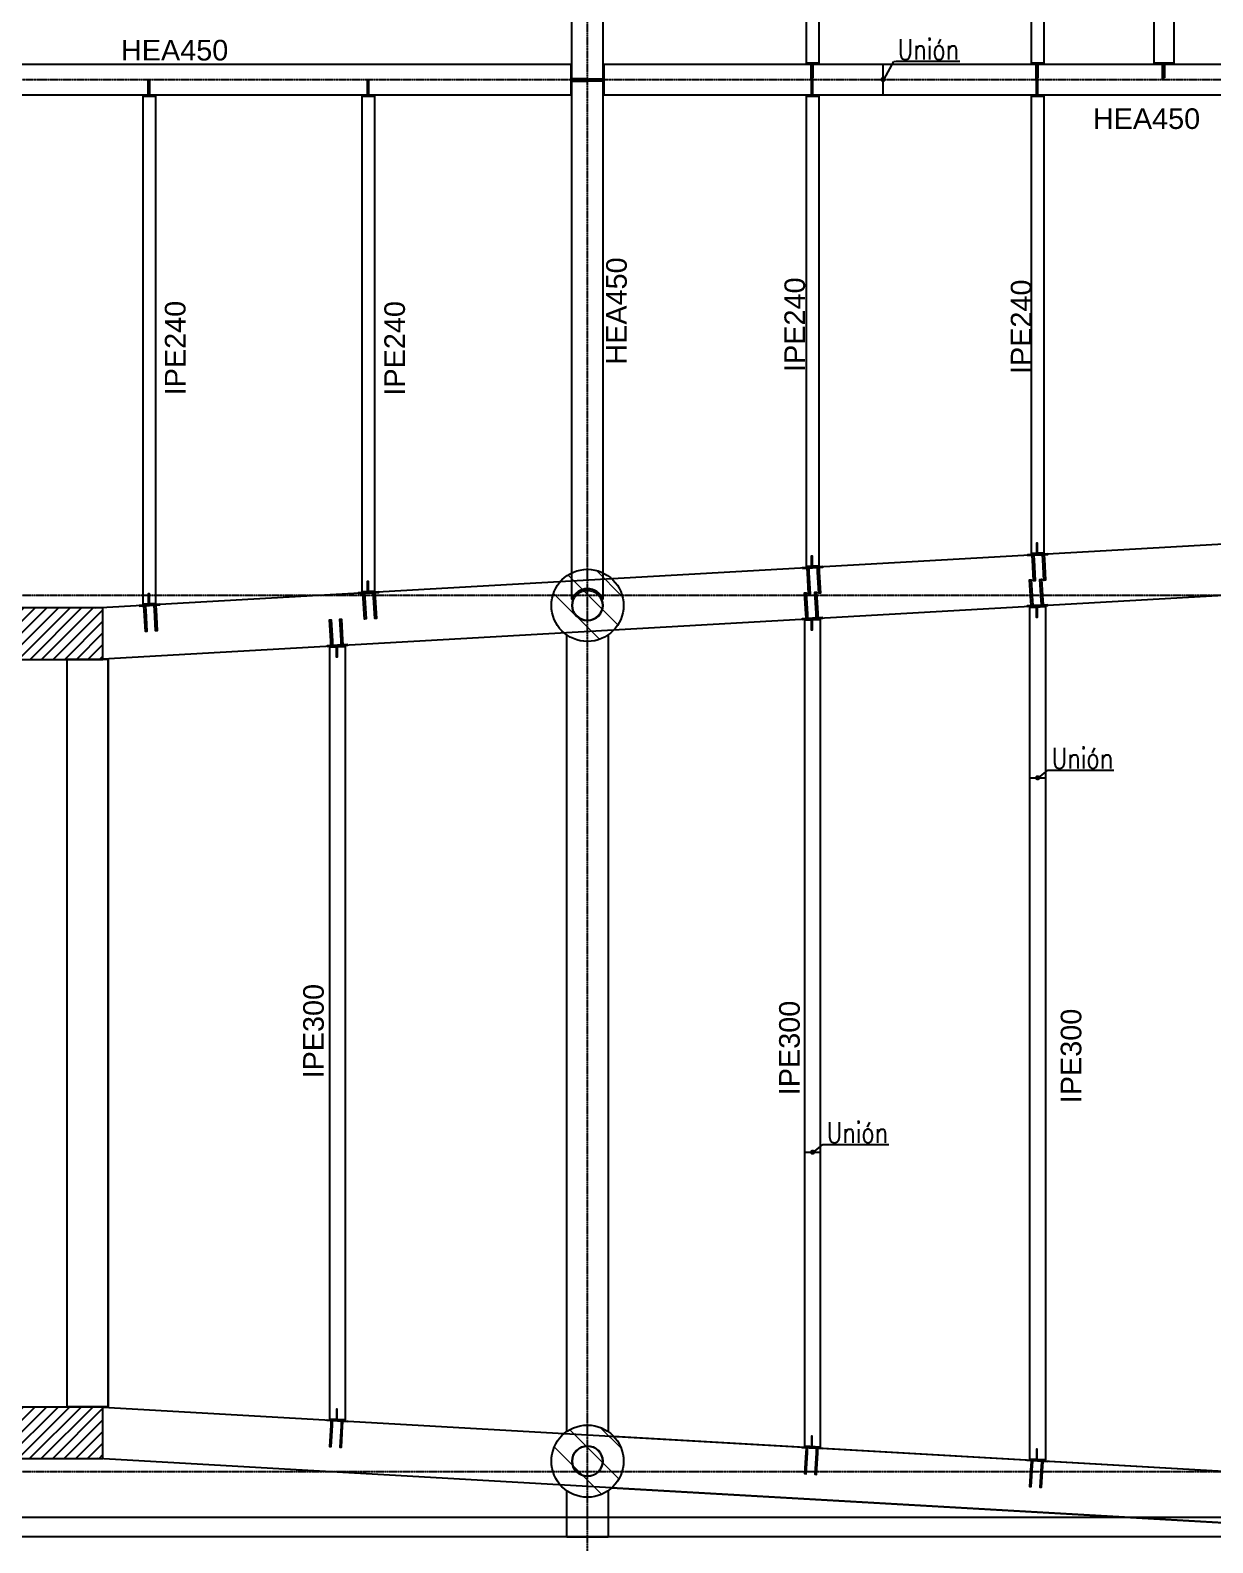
# Model space of a CAD drawing. Header units: millimetres. Extents: x -12345 to 95575, y -14368 to 31862.
# Drawn here: x 45595 to 57066, y 7809 to 22478 of the extents above; entities that cross this region are included whole.
import ezdxf
from ezdxf.enums import TextEntityAlignment as Align

# ---------------------------------------------------------------- set-up
doc = ezdxf.new("R2010")
doc.units = ezdxf.units.MM
doc.header["$LTSCALE"] = 0.95
doc.linetypes.add('DXK_LINE_DOT3', pattern=[5.9187, 2.979, -0.9799, 0.9799, -0.9799])
for name, color, linetype, lineweight in [('E_COLUMNAS', 1, 'Continuous', 18), ('E_COLUMNAS-1', 1, 'Continuous', 25), ('E_TEXTO', 3, 'Continuous', 9), ('E_VIGAS-1', 254, 'Continuous', 25)]:
    doc.layers.add(name, color=color, linetype=linetype, lineweight=lineweight)
for name, color, linetype in [('HCB-ACH_PANT', 253, 'Continuous'), ('HCB-EJES', 1, 'Continuous'), ('HCB-PLATINAS', 5, 'Continuous'), ('HCB_PANTALLAS', 6, 'Continuous'), ('HCB_VIGAS', 4, 'Continuous'), ('UNIÒN', 6, 'Continuous')]:
    doc.layers.add(name, color=color, linetype=linetype)
doc.styles.add('CNI_COTAS', font='romans.shx', dxfattribs={"width": 0.8})
doc.styles.add('VERDANA', font='arial.ttf')
doc.dimstyles.new('UNIÒN', dxfattribs={"dimscale": 0, "dimtxt": 200, "dimasz": 60, "dimexe": 4, "dimexo": 4, "dimgap": 15, "dimtad": 1, "dimdec": 0, "dimzin": 4, "dimdsep": 46, "dimtxsty": 'CNI_COTAS', "dimcen": -0.09, "dimclrd": 6, "dimclrt": 3, "dimadec": 0, "dimazin": 0, "dimtfac": 1, "dimtdec": 0, "dimtmove": 2, "dimatfit": 0, "dimfxl": 0.05, "dimtolj": 1, "dimtzin": 0, "dimarcsym": 0})
pattern_1 = [(135, (82662.1, -140662.42), (-159.09903, -159.09903), [])]

msp = doc.modelspace()

# ---------------------------------------------------------------- hatches: boundary and pattern name
at = {"layer": 'E_COLUMNAS'}
h = msp.add_hatch(dxfattribs=at)
h.set_pattern_fill('FP_1', color=256, scale=1000, style=0, pattern_type=2)
h.set_pattern_definition(pattern_1)
h.paths.add_polyline_path([(51032.5, 16551.5), (51095.9, 16563.4), (51156.2, 16586.7), (51211.1, 16620.7), (51259, 16664.4), (51297.7, 16715.7), (51326.5, 16773.6), (51344.2, 16835.7), (51350.2, 16900), (51344.2, 16964.3), (51326.5, 17026.4), (51297.7, 17084.3), (51258.8, 17135.8), (51211.1, 17179.3), (51150, 17215.7), (51095.9, 17236.6), (51032.5, 17248.5), (50967.9, 17248.5), (50904.4, 17236.6), (50844.2, 17213.3), (50789.2, 17179.3), (50736.2, 17128.7), (50702.6, 17084.3), (50673.8, 17026.4), (50656.1, 16964.3), (50650.2, 16900), (50656.1, 16835.7), (50673.8, 16773.6), (50702.6, 16715.7), (50741.5, 16664.2), (50791.8, 16619.1), (50844.2, 16586.7), (50904.4, 16563.4), (50967.9, 16551.5)])
h = msp.add_hatch(dxfattribs=at)
h.set_pattern_fill('FP_1', color=256, scale=1000, style=0, pattern_type=2)
h.set_pattern_definition(pattern_1)
h.paths.add_polyline_path([(50967.9, 8251.5), (51032.5, 8251.5), (51096, 8263.4), (51159, 8288.4), (51212.7, 8322.2), (51258.8, 8364.2), (51297.8, 8415.7), (51326.5, 8473.6), (51344.2, 8535.7), (51350.2, 8600), (51344.2, 8664.3), (51326.5, 8726.4), (51297.8, 8784.3), (51253.4, 8840.8), (51211.1, 8879.3), (51156.2, 8913.3), (51096, 8936.6), (51032.5, 8948.5), (50967.9, 8948.5), (50904.4, 8936.6), (50844.2, 8913.3), (50789.3, 8879.3), (50741.5, 8835.8), (50702.6, 8784.3), (50673.1, 8723.8), (50656.1, 8664.3), (50650.2, 8600), (50656.1, 8535.7), (50673.8, 8473.6), (50702.6, 8415.7), (50741.5, 8364.2), (50791.8, 8319.1), (50844.2, 8286.7), (50904.4, 8263.4), (50964.2, 8252.2)])
at = {"layer": 'HCB-ACH_PANT'}
h = msp.add_hatch(dxfattribs=at)
h.set_pattern_fill('ANSI31', color=256, scale=25)
h.set_pattern_definition([(45, (-13332.36, -5955.66), (-56.1266, 56.1266), [])])
h.paths.add_polyline_path([(46300.2, 16875.2), (44724.4, 16875.2), (44724.4, 16869.2), (44686.5, 16869.2), (44686.5, 16823.7), (44686.5, 16619.2), (44670.5, 16619.2), (44670.5, 16823.7), (44670.5, 16869.2), (44586.5, 16869.2), (44586.5, 16823.7), (44586.5, 16619.2), (44570.5, 16619.2), (44570.5, 16823.7), (44570.5, 16869.2), (44524.4, 16869.2), (42599.5, 16871.1), (42599.5, 16869.2), (42561.5, 16869.2), (42561.5, 16823.7), (42561.5, 16619.2), (42545.5, 16619.2), (42545.5, 16823.7), (42545.5, 16869.2), (42500, 16869.2), (42500, 14031.2), (42556.2, 14031.2), (42556.2, 14015.2), (42500, 14015.2), (42500, 13931.2), (42556.2, 13931.2), (42556.2, 13915.2), (42500, 13915.2), (42500, 11581.2), (42556.2, 11581.2), (42556.2, 11565.2), (42500, 11565.2), (42500, 11481.2), (42556.2, 11481.2), (42556.2, 11465.2), (42500, 11465.2), (42500, 8625.2), (46300.2, 8625.2), (46300.2, 9125.2), (42700.2, 9125.2), (42700.2, 16375.2), (46300.2, 16375.2)])
h.paths.add_polyline_path([(42445.5, 16823.7), (42445.5, 16869.2), (42399.5, 16869.2), (40474.4, 16872.3), (40474.4, 16869.2), (40436.5, 16869.2), (40436.5, 16823.7), (40436.5, 16619.2), (40420.5, 16619.2), (40420.5, 16823.7), (40420.5, 16869.2), (40336.5, 16869.2), (40336.5, 16823.7), (40336.5, 16619.2), (40320.5, 16619.2), (40320.5, 16823.7), (40320.5, 16869.2), (40274.4, 16869.2), (39468.1, 16872.2), (39468.1, 16869.2), (39430.2, 16869.2), (39430.2, 16823.7), (39430.2, 16619.2), (39414.2, 16619.2), (39414.2, 16823.7), (39414.2, 16869.2), (39330.2, 16869.2), (39330.2, 16823.7), (39330.2, 16619.2), (39314.2, 16619.2), (39314.2, 16823.7), (39314.2, 16869.2), (39268.1, 16869.2), (38904.8, 16873), (38904.8, 16869.2), (38866.9, 16869.2), (38866.9, 16823.7), (38866.9, 16619.2), (38850.9, 16619.2), (38850.9, 16823.7), (38850.9, 16869.2), (38766.9, 16869.2), (38766.9, 16823.7), (38766.9, 16619.2), (38750.9, 16619.2), (38750.9, 16823.7), (38750.9, 16869.2), (38700.2, 16869.2), (38700.2, 16375.2), (42300.2, 16375.2), (42300.2, 14069.1), (42306.2, 14069.1), (42306.2, 14031.2), (42351.7, 14031.2), (42500, 14031.2), (42500, 16869.2), (42461.5, 16869.2), (42461.5, 16823.7), (42461.5, 16619.2), (42445.5, 16619.2)])
h.paths.add_polyline_path([(42500, 11465.2), (42351.7, 11465.2), (42306.2, 11465.2), (42306.2, 11419.1), (42300.2, 9125.2), (38700.2, 9125.2), (38700.2, 8625.2), (42500, 8625.2)])
h.paths.add_polyline_path([(42500, 13915.2), (42351.7, 13915.2), (42306.2, 13915.2), (42306.2, 13869.1), (42303.4, 11619.1), (42306.2, 11619.1), (42306.2, 11581.2), (42351.7, 11581.2), (42500, 11581.2)])
h.paths.add_polyline_path([(42500, 14015.2), (42351.7, 14015.2), (42314.2, 14015.2), (42308.5, 14017.5), (42307.7, 14019.5), (42306.2, 14023.2), (42306.2, 13923.2), (42307.7, 13926.8), (42308.5, 13928.8), (42314.2, 13931.2), (42351.7, 13931.2), (42500, 13931.2)])
h.paths.add_polyline_path([(42500, 11565.2), (42351.7, 11565.2), (42314.2, 11565.2), (42308.5, 11567.5), (42307.7, 11569.5), (42306.2, 11573.2), (42306.2, 11473.2), (42307.7, 11476.8), (42308.5, 11478.8), (42314.2, 11481.2), (42351.7, 11481.2), (42500, 11481.2)])

# ---------------------------------------------------------------- linework, layer by layer
at = {"layer": 'E_COLUMNAS', "linetype": 'Continuous'}
for centre, radius in [((51000, 16900), 152.5), ((51000, 16900), 142.5), ((51000, 8600), 152.5), ((51000, 8600), 142.5)]:
    msp.add_circle(centre, radius, dxfattribs=at)
at = {"layer": 'E_COLUMNAS-1'}
for centre in [(51000, 16900), (51000, 8600)]:
    msp.add_circle(centre, 350, dxfattribs=at)
at = {"layer": 'E_VIGAS-1', "color": 30, "true_color": 0xf26722}
for p, q in [((56496.7, 22174), (56496.7, 22176)), ((56496.7, 22162.7), (56496.7, 22172.6)), ((56520.4, 22150), (56528.2, 22150)), ((46224.6, 16875.2), (59500.2, 17630.6)), ((50850, 17216.2), (50850, 17215.6)), ((51150, 17216.3), (51150, 17215.7)), ((59500.2, 17129.8), (46300.2, 16378.7)), ((50800, 8886), (50800, 16614)), ((51200, 16613.8), (51200, 8886.2)), ((46350.2, 16381.5), (46350.2, 9120.3)), ((46300.2, 9123.1), (59506.1, 8370.3)), ((51253.4, 8840.8), (59506.1, 8370.3)), ((59508.9, 7869.3), (46250.7, 8625.2)), ((51233.5, 8341.1), (59492.1, 7870.2)), ((50800, 7865.2), (51200, 7865.2))]:
    msp.add_line(p, q, dxfattribs=at)
for points in [[(46350.2, 9128.5), (46350.2, 16375.2), (45950.2, 16375.2), (45950.2, 9128.5), (46350.2, 9128.5)], [(51200, 8313.8), (51200, 7870.2), (51200, 7865.2), (50800, 7865.2), (50800, 7870.2), (50800, 8314)]]:
    msp.add_lwpolyline(points, dxfattribs=at)
at = {"layer": 'HCB-EJES', "linetype": 'DXK_LINE_DOT3'}
for p, q in [((51000, -3906.8), (51000, 29407)), ((-6888.4, 22000), (90118.8, 22000)), ((-10844.5, 17000), (94075, 17000)), ((-10844.5, 8500), (94075, 8500))]:
    msp.add_line(p, q, dxfattribs=at)
at = {"layer": 'HCB-PLATINAS', "color": 4}
for points in [[(55267.7, 17383.8), (55467.4, 17395.1), (55467.1, 17401.1), (55267.4, 17389.7)], [(53084.4, 17259.5), (53284.1, 17270.9), (53283.7, 17276.9), (53084.1, 17265.5)], [(48776.1, 17014.4), (48975.7, 17025.7), (48975.4, 17031.7), (48775.7, 17020.4)], [(46651.1, 16893.4), (46850.7, 16904.8), (46850.4, 16910.8), (46650.7, 16899.4)], [(55465.6, 16906.3), (55265.9, 16894.9), (55266.3, 16888.9), (55465.9, 16900.3)], [(53282.3, 16782), (53082.6, 16770.7), (53082.9, 16764.7), (53282.6, 16776)], [(48673.9, 16519.8), (48474.3, 16508.4), (48474.6, 16502.4), (48674.3, 16513.8)], [(48673.9, 8981.8), (48474.3, 8993.2), (48474.6, 8999.2), (48674.3, 8987.8)], [(53282.3, 8719.1), (53082.6, 8730.4), (53082.9, 8736.4), (53282.6, 8725.1)], [(55465.6, 8594.6), (55265.9, 8606), (55266.3, 8612), (55465.9, 8600.6)]]:
    msp.add_lwpolyline(points, close=True, dxfattribs=at)
at = {"layer": 'HCB-PLATINAS', "color": 5}
for points in [[(55318.2, 17385.1), (55321.7, 17386.8), (55325.4, 17385.5), (55327.5, 17384.8), (55330.2, 17379.3), (55332.3, 17341.9), (55343.9, 17137.7), (55328, 17136.8), (55316.3, 17340.9), (55314.2, 17378.4), (55316.2, 17384.2)], [(55418.1, 17390.8), (55421.6, 17392.5), (55425.3, 17391.2), (55427.4, 17390.5), (55430, 17385), (55432.2, 17347.5), (55443.8, 17143.4), (55427.8, 17142.5), (55416.2, 17346.6), (55414.1, 17384.1), (55416.1, 17389.9)], [(53134.9, 17260.9), (53138.4, 17262.6), (53142.1, 17261.3), (53144.2, 17260.6), (53146.9, 17255.1), (53149, 17217.6), (53160.6, 17013.5), (53144.6, 17012.5), (53133, 17216.7), (53130.9, 17254.2), (53132.9, 17259.9)], [(53234.7, 17266.6), (53238.3, 17268.3), (53242, 17267), (53244, 17266.3), (53246.7, 17260.7), (53248.8, 17223.3), (53260.4, 17019.1), (53244.5, 17018.2), (53232.9, 17222.4), (53230.7, 17259.8), (53232.7, 17265.6)], [(48826.6, 17015.7), (48830.1, 17017.4), (48833.8, 17016.1), (48835.9, 17015.4), (48838.5, 17009.9), (48840.7, 16972.5), (48852.3, 16768.3), (48836.3, 16767.4), (48824.7, 16971.6), (48822.5, 17009), (48824.6, 17014.8)], [(48926.4, 17021.4), (48929.9, 17023.1), (48933.6, 17021.8), (48935.7, 17021.1), (48938.4, 17015.6), (48940.5, 16978.1), (48952.1, 16774), (48936.1, 16773.1), (48924.5, 16977.2), (48922.4, 17014.7), (48924.4, 17020.5)], [(53131.9, 16775), (53128.4, 16773.3), (53124.7, 16774.6), (53122.6, 16775.3), (53120, 16780.8), (53117.8, 16818.2), (53106.2, 17022.4), (53122.2, 17023.3), (53133.8, 16819.1), (53135.9, 16781.7), (53133.9, 16775.9)], [(53231.8, 16780.7), (53228.3, 16778.9), (53224.5, 16780.2), (53222.5, 16781), (53219.8, 16786.5), (53217.7, 16823.9), (53206.1, 17028.1), (53222, 17029), (53233.7, 16824.8), (53235.8, 16787.4), (53233.8, 16781.6)], [(55315.3, 16899.2), (55311.7, 16897.5), (55308, 16898.8), (55306, 16899.5), (55303.3, 16905), (55301.2, 16942.5), (55289.6, 17146.6), (55305.5, 17147.6), (55317.1, 16943.4), (55319.3, 16905.9), (55317.3, 16900.2)], [(55415.1, 16904.9), (55411.6, 16903.2), (55407.9, 16904.5), (55405.8, 16905.2), (55403.1, 16910.7), (55401, 16948.2), (55389.4, 17152.3), (55405.4, 17153.2), (55417, 16949.1), (55419.1, 16911.6), (55417.1, 16905.8)], [(46701.6, 16894.8), (46705.1, 16896.5), (46708.8, 16895.2), (46710.9, 16894.5), (46713.5, 16889), (46715.7, 16851.5), (46727.3, 16647.4), (46711.3, 16646.5), (46699.7, 16850.6), (46697.5, 16888.1), (46699.6, 16893.9)], [(46801.4, 16900.5), (46804.9, 16902.2), (46808.6, 16900.9), (46810.7, 16900.2), (46813.4, 16894.7), (46815.5, 16857.2), (46827.1, 16653.1), (46811.1, 16652.1), (46799.5, 16856.3), (46797.4, 16893.8), (46799.4, 16899.5)], [(48523.6, 16512.7), (48520.1, 16511), (48516.4, 16512.3), (48514.3, 16513.1), (48511.6, 16518.6), (48509.5, 16556), (48497.9, 16760.2), (48513.9, 16761.1), (48525.5, 16556.9), (48527.6, 16519.5), (48525.6, 16513.7)], [(48623.4, 16518.4), (48619.9, 16516.7), (48616.2, 16518), (48614.1, 16518.7), (48611.5, 16524.3), (48609.3, 16561.7), (48597.7, 16765.9), (48613.7, 16766.8), (48625.3, 16562.6), (48627.5, 16525.2), (48625.4, 16519.4)], [(48523.6, 8988.9), (48520.1, 8990.6), (48516.4, 8989.3), (48514.3, 8988.5), (48511.6, 8983), (48509.5, 8945.6), (48497.9, 8741.4), (48513.9, 8740.5), (48525.5, 8944.7), (48527.6, 8982.1), (48525.6, 8987.9)], [(48623.4, 8983.2), (48619.9, 8984.9), (48616.2, 8983.6), (48614.1, 8982.9), (48611.5, 8977.3), (48609.3, 8939.9), (48597.7, 8735.7), (48613.7, 8734.8), (48625.3, 8939), (48627.5, 8976.4), (48625.4, 8982.2)], [(53131.9, 8726.1), (53128.4, 8727.8), (53124.7, 8726.5), (53122.6, 8725.8), (53120, 8720.3), (53117.8, 8682.9), (53106.2, 8478.7), (53122.2, 8477.8), (53133.8, 8682), (53135.9, 8719.4), (53133.9, 8725.2)], [(53231.8, 8720.4), (53228.3, 8722.2), (53224.5, 8720.9), (53222.5, 8720.1), (53219.8, 8714.6), (53217.7, 8677.2), (53206.1, 8473), (53222, 8472.1), (53233.7, 8676.3), (53235.8, 8713.7), (53233.8, 8719.5)], [(55315.3, 8601.7), (55311.7, 8603.4), (55308, 8602.1), (55306, 8601.3), (55303.3, 8595.8), (55301.2, 8558.4), (55289.6, 8354.2), (55305.5, 8353.3), (55317.1, 8557.5), (55319.3, 8594.9), (55317.3, 8600.7)], [(55415.1, 8596), (55411.6, 8597.7), (55407.9, 8596.4), (55405.8, 8595.7), (55403.1, 8590.1), (55401, 8552.7), (55389.4, 8348.5), (55405.4, 8347.6), (55417, 8551.8), (55419.1, 8589.2), (55417.1, 8595)]]:
    msp.add_lwpolyline(points, close=True, dxfattribs=at)
at = {"layer": 'HCB_PANTALLAS'}
msp.add_lwpolyline([(42700.2, 9125.2), (42700.2, 16375.2), (46300.2, 16375.2), (46300.2, 16875.2), (38700.2, 16875.2), (38700.2, 16375.2), (42300.2, 16375.2), (42300.2, 9125.2), (38700.2, 9125.2), (38700.2, 8625.2), (46300.2, 8625.2), (46300.2, 9125.2)], close=True, dxfattribs=at)
at = {"layer": 'HCB_VIGAS'}
msp.add_lwpolyline([(51150, 25437.6), (51150, 24100.2), (51150, 16959.2, 0.6839692), (50850, 16959.2), (50850, 22172.4), (50850, 25438, 0.6687642)], format="xyb", close=True, dxfattribs=at)
for points in [[(53243.3, 22160), (53123.3, 22160), (53123.3, 23791.9), (53243.3, 23791.9)], [(53179.8, 22160), (53186.9, 22160), (53186.9, 22015.7), (53179.8, 22015.7)], [(55363.1, 22160), (55370.2, 22160), (55370.2, 22015.7), (55363.1, 22015.7)], [(56596.7, 22015.7), (56586.7, 22015.7), (56586.7, 22160), (56596.7, 22160)], [(42665.1, 21850), (42665.1, 22150), (50837.3, 22150), (50837.3, 21850)], [(53169.8, 22150), (53179.8, 22150), (53179.8, 22005.7), (53169.8, 22005.7)], [(55353.1, 22150), (55363.1, 22150), (55363.1, 22005.7), (55353.1, 22005.7)], [(56586.7, 22005.7), (56577.3, 22005.7), (56577.3, 22150), (56586.7, 22150)], [(46736.5, 21850), (46746.5, 21850), (46746.5, 21994.2), (46736.5, 21994.2)], [(46746.5, 21840), (46753.6, 21840), (46753.6, 21984.2), (46746.5, 21984.2)], [(48861.5, 21850), (48871.5, 21850), (48871.5, 21994.2), (48861.5, 21994.2)], [(48871.5, 21840), (48878.6, 21840), (48878.6, 21984.2), (48871.5, 21984.2)], [(50850, 21984.2), (50994.4, 21984.2), (50994.4, 21994.2), (50850, 21994.2)], [(51150, 21984.2), (51005.6, 21984.2), (51005.6, 21994.2), (51150, 21994.2)], [(53169.8, 21850), (53179.8, 21850), (53179.8, 21994.2), (53169.8, 21994.2)], [(53179.8, 21840), (53186.9, 21840), (53186.9, 21984.2), (53179.8, 21984.2)], [(55353.1, 21850), (55363.1, 21850), (55363.1, 21994.2), (55353.1, 21994.2)], [(55363.1, 21840), (55370.2, 21840), (55370.2, 21984.2), (55363.1, 21984.2)], [(46690, 16911.7), (46690, 21840), (46810, 21840), (46810, 16918.5)], [(48815, 17032.6), (48815, 21840), (48935, 21840), (48935, 17039.4)], [(53123.3, 17277.8), (53123.3, 21840), (53243.3, 21840), (53243.3, 17284.6)], [(55306.7, 17402), (55306.7, 21840), (55426.7, 21840), (55426.7, 17408.8)], [(55363.6, 17395.2), (55357.6, 17394.9), (55357.6, 17405.4), (55357.6, 17505.4), (55363.6, 17505.4), (55363.6, 17405.4)], [(53180.2, 17271), (53174.2, 17270.7), (53174.2, 17281.2), (53174.2, 17381.2), (53180.2, 17381.2), (53180.2, 17281.2)], [(48871.9, 17025.8), (48865.9, 17025.5), (48865.9, 17036), (48865.9, 17136), (48871.9, 17136), (48871.9, 17036)], [(46746.9, 16904.9), (46740.9, 16904.6), (46740.9, 16915.1), (46740.9, 17015.1), (46746.9, 17015.1), (46746.9, 16915.1)], [(55291.7, 8620.5), (55291.7, 16880.3), (55441.7, 16888.9), (55441.7, 8612)], [(55357.1, 16894.1), (55363.1, 16894.4), (55363.1, 16883.9), (55363.1, 16783.9), (55357.1, 16783.9), (55357.1, 16883.9)], [(53108.3, 8745), (53108.3, 16756.1), (53258.3, 16764.6), (53258.3, 8736.5)], [(53173.8, 16769.9), (53179.8, 16770.2), (53179.8, 16759.7), (53179.8, 16659.7), (53173.8, 16659.7), (53173.8, 16759.7)], [(48500, 9007.7), (48500, 16493.9), (48650, 16502.4), (48650, 8999.2)], [(48565.4, 16507.6), (48571.5, 16508), (48571.5, 16497.4), (48571.5, 16397.4), (48565.5, 16397.4), (48565.5, 16497.4)], [(48565.4, 8994), (48571.5, 8993.6), (48571.5, 9004.2), (48571.5, 9104.2), (48565.5, 9104.2), (48565.5, 9004.2)], [(53173.8, 8731.2), (53179.8, 8730.9), (53179.8, 8741.4), (53179.8, 8841.4), (53173.8, 8841.4), (53173.8, 8741.4)], [(55357.1, 8606.8), (55363.1, 8606.4), (55363.1, 8617), (55363.1, 8717), (55357.1, 8717), (55357.1, 8617)]]:
    msp.add_lwpolyline(points, close=True, dxfattribs=at)
for points in [[(55426.7, 22160), (55306.7, 22160), (55306.7, 23791.9), (55426.7, 23791.9), (55426.7, 22150)], [(56686.7, 23781.9), (56686.7, 22160), (56496.7, 22160), (56496.7, 22184.2), (56496.7, 23791.9), (56686.7, 23791.9)], [(50837.3, 21994.2), (50984.4, 21994.2), (50984.4, 22005.7), (50837.3, 22005.7)], [(51162.7, 21994.2), (51015.6, 21994.2), (51015.6, 22005.7), (51162.7, 22005.7)], [(56529.8, 22150), (59334.9, 22150), (59334.9, 21850), (51162.7, 21850), (51162.7, 22150), (56518.9, 22150)], [(34160.4, 8055.1), (42710.2, 8055.2), (51210, 8055.2), (51210, 8055.2), (57695, 8055.2), (57695, 7865.2), (51210, 7865.2), (42710.2, 7865.2), (34160.4, 7865.1), (34160.4, 8055.1)]]:
    msp.add_lwpolyline(points, dxfattribs=at)
at = {"layer": 'UNIÒN', "color": 2, "const_width": 25}
for points in [[(53867.3, 21988, 1), (53867.3, 22013, 1)], [(55354.2, 15227.9, 1), (55379.2, 15227.9, 1)], [(53171.5, 11596.5, 1), (53196.5, 11596.5, 1)]]:
    msp.add_lwpolyline(points, format="xyb", close=True, dxfattribs=at)
at = {"layer": 'UNIÒN'}
for points in [[(53867.3, 21850), (53867.2, 22150)], [(55291.7, 15227.9), (55441.7, 15227.9)], [(53109, 11596.5), (53259, 11596.5)]]:
    msp.add_lwpolyline(points, dxfattribs=at)

# ---------------------------------------------------------------- texts
at = {"layer": 'E_TEXTO', "style": 'VERDANA'}
for p in [(46995.4, 22185.3), (56423.2, 21521.1)]:
    msp.add_text('HEA450', height=200, dxfattribs=at).set_placement(p, align=Align.CENTER)
for s, p in [('HEA450', (51381.4, 19755.3)), ('IPE240', (53110.7, 19622.9)), ('IPE240', (55306.7, 19602.3)), ('IPE240', (47101, 19396.1)), ('IPE240', (49229.6, 19393.5)), ('IPE300', (48442.2, 12770.3)), ('IPE300', (53059, 12607.6)), ('IPE300', (55790.9, 12530.2))]:
    msp.add_text(s, height=200, rotation=90, dxfattribs=at).set_placement(p, align=Align.CENTER)
at = {"layer": 'UNIÒN', "color": 3, "char_height": 200, "attachment_point": 7, "style": 'CNI_COTAS'}
for insert in [(54008.8, 22193.2), (55503, 15318.5), (53320.3, 11687)]:
    msp.add_mtext('Unión', dxfattribs=dict(at, insert=insert))

# ---------------------------------------------------------------- leaders
at = {"layer": 'UNIÒN', "annotation_type": 0, "has_hookline": 1, "hookline_direction": 0, "text_width": 601.9}
for points in [[(53878.9, 22005.1), (53972.3, 22176), (53993.8, 22178.2)], [(55371.3, 15225.6), (55466.5, 15303.5), (55488, 15303.5)], [(53188.6, 11594.1), (53283.8, 11672), (53305.3, 11672)]]:
    msp.add_leader(points, dimstyle='UNIÒN', override={"dimscale": 1}, dxfattribs=at)

doc.saveas('drawing.dxf')
